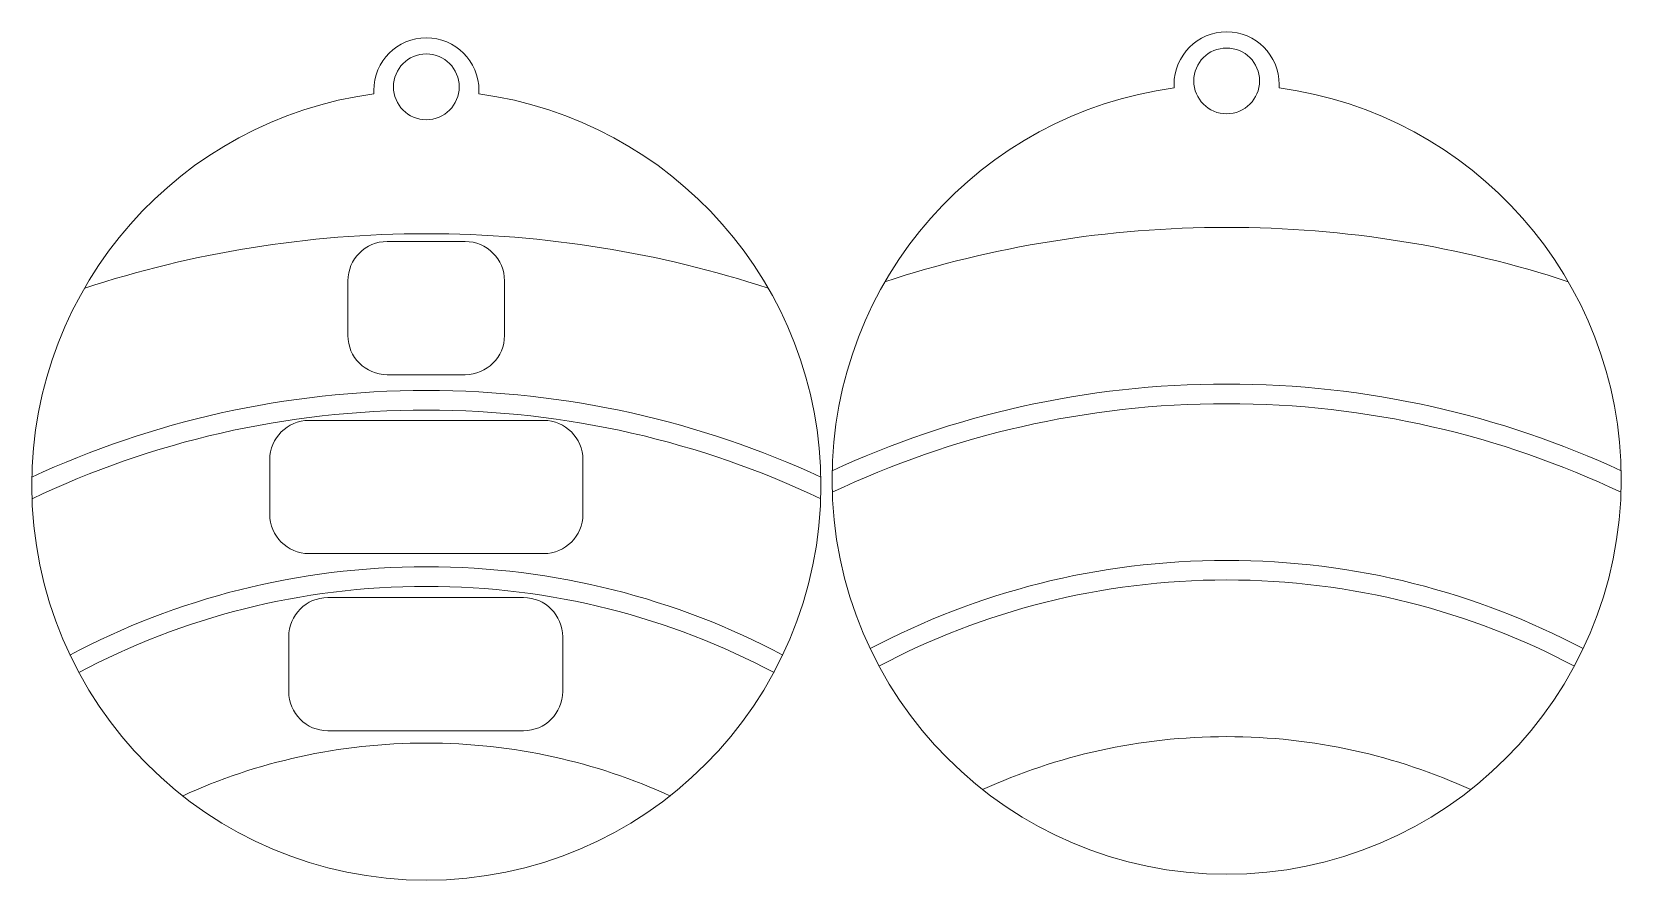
# Model space of a CAD drawing. Header units: millimetres. Extents: x -298 to -95, y -53 to 56.
import ezdxf

# ---------------------------------------------------------------- set-up
doc = ezdxf.new("R2010")
doc.units = ezdxf.units.MM
doc.header["$MEASUREMENT"] = 0
doc.layers.add('Layer 1', color=7, linetype='Continuous')

msp = doc.modelspace()

# ---------------------------------------------------------------- linework, layer by layer
at = {"layer": 'Layer 1', "color": 250, "lineweight": 9}
for points, knots in [([(-151.996, 48.3704), (-152.0054, 48.5166), (-152.0104, 48.6641), (-152.0104, 48.8126), (-152.0104, 48.8126), (-152.0104, 52.5242), (-149.0014, 55.5329), (-145.2901, 55.5329), (-145.2901, 55.5329), (-141.5788, 55.5329), (-138.5698, 52.5242), (-138.5698, 48.8126), (-138.5698, 48.8126), (-138.5698, 48.6641), (-138.5748, 48.5166), (-138.5842, 48.3704)], [0, 0, 0, 0, 0.2, 0.2, 0.2, 0.2, 0.4, 0.4, 0.4, 0.4, 0.6, 0.6, 0.6, 0.6, 1, 1, 1, 1]), ([(-254.233, 47.611), (-254.2424, 47.7572), (-254.2474, 47.9047), (-254.2474, 48.0532), (-254.2474, 48.0532), (-254.2474, 51.7648), (-251.2384, 54.7735), (-247.5271, 54.7735), (-247.5271, 54.7735), (-243.8158, 54.7735), (-240.8068, 51.7648), (-240.8068, 48.0532), (-240.8068, 48.0532), (-240.8068, 47.9047), (-240.8118, 47.7572), (-240.8212, 47.611)], [0, 0, 0, 0, 0.2, 0.2, 0.2, 0.2, 0.4, 0.4, 0.4, 0.4, 0.6, 0.6, 0.6, 0.6, 1, 1, 1, 1]), ([(-145.2928, 45.0667), (-147.6127, 45.0667), (-149.493, 46.9471), (-149.493, 49.2669), (-149.493, 49.2669), (-149.493, 51.5866), (-147.6127, 53.4671), (-145.2928, 53.4671), (-145.2928, 53.4671), (-142.9729, 53.4671), (-141.0926, 51.5866), (-141.0926, 49.2669), (-141.0926, 49.2669), (-141.0926, 46.9471), (-142.9729, 45.0667), (-145.2928, 45.0667)], [0, 0, 0, 0, 0.2, 0.2, 0.2, 0.2, 0.4, 0.4, 0.4, 0.4, 0.6, 0.6, 0.6, 0.6, 1, 1, 1, 1]), ([(-247.5298, 52.7081), (-249.8496, 52.7081), (-251.73, 50.8275), (-251.73, 48.5077), (-251.73, 48.5077), (-251.7301, 46.1879), (-249.8496, 44.3073), (-247.5299, 44.3073), (-247.5299, 44.3073), (-245.2102, 44.3073), (-243.3297, 46.1879), (-243.3297, 48.5077), (-243.3297, 48.5077), (-243.3296, 50.8275), (-245.2101, 52.7081), (-247.5298, 52.7081)], [0, 0, 0, 0, 0.2, 0.2, 0.2, 0.2, 0.4, 0.4, 0.4, 0.4, 0.6, 0.6, 0.6, 0.6, 1, 1, 1, 1]), ([(-247.5298, 52.7081), (-249.8496, 52.7081), (-251.73, 50.8275), (-251.73, 48.5077), (-251.73, 48.5077), (-251.7301, 46.1879), (-249.8496, 44.3073), (-247.5299, 44.3073), (-247.5299, 44.3073), (-245.2102, 44.3073), (-243.3297, 46.1879), (-243.3297, 48.5077), (-243.3297, 48.5077), (-243.3296, 50.8275), (-245.2101, 52.7081), (-247.5298, 52.7081)], [0, 0, 0, 0, 0.2, 0.2, 0.2, 0.2, 0.4, 0.4, 0.4, 0.4, 0.6, 0.6, 0.6, 0.6, 1, 1, 1, 1]), ([(-247.5298, 52.7081), (-249.8496, 52.7081), (-251.73, 50.8275), (-251.73, 48.5077), (-251.73, 48.5077), (-251.7301, 46.1879), (-249.8496, 44.3073), (-247.5299, 44.3073), (-247.5299, 44.3073), (-245.2102, 44.3073), (-243.3297, 46.1879), (-243.3297, 48.5077), (-243.3297, 48.5077), (-243.3296, 50.8275), (-245.2101, 52.7081), (-247.5298, 52.7081)], [0, 0, 0, 0, 0.2, 0.2, 0.2, 0.2, 0.4, 0.4, 0.4, 0.4, 0.6, 0.6, 0.6, 0.6, 1, 1, 1, 1]), ([(-247.5298, 52.7081), (-249.8496, 52.7081), (-251.73, 50.8275), (-251.73, 48.5077), (-251.73, 48.5077), (-251.7301, 46.1879), (-249.8496, 44.3073), (-247.5299, 44.3073), (-247.5299, 44.3073), (-245.2102, 44.3073), (-243.3297, 46.1879), (-243.3297, 48.5077), (-243.3297, 48.5077), (-243.3296, 50.8275), (-245.2101, 52.7081), (-247.5298, 52.7081)], [0, 0, 0, 0, 0.2, 0.2, 0.2, 0.2, 0.4, 0.4, 0.4, 0.4, 0.6, 0.6, 0.6, 0.6, 1, 1, 1, 1]), ([(-247.5298, 52.7081), (-249.8496, 52.7081), (-251.73, 50.8275), (-251.73, 48.5077), (-251.73, 48.5077), (-251.7301, 46.1879), (-249.8496, 44.3073), (-247.5299, 44.3073), (-247.5299, 44.3073), (-245.2102, 44.3073), (-243.3297, 46.1878), (-243.3297, 48.5077), (-243.3297, 48.5077), (-243.3296, 50.8275), (-245.2101, 52.7081), (-247.5298, 52.7081)], [0, 0, 0, 0, 0.2, 0.2, 0.2, 0.2, 0.4, 0.4, 0.4, 0.4, 0.6, 0.6, 0.6, 0.6, 1, 1, 1, 1]), ([(-247.5298, 52.7081), (-249.8496, 52.7081), (-251.73, 50.8275), (-251.73, 48.5077), (-251.73, 48.5077), (-251.7301, 46.1879), (-249.8496, 44.3073), (-247.5299, 44.3073), (-247.5299, 44.3073), (-245.2102, 44.3073), (-243.3297, 46.1878), (-243.3297, 48.5077), (-243.3297, 48.5077), (-243.3296, 50.8275), (-245.2101, 52.7081), (-247.5298, 52.7081)], [0, 0, 0, 0, 0.2, 0.2, 0.2, 0.2, 0.4, 0.4, 0.4, 0.4, 0.6, 0.6, 0.6, 0.6, 1, 1, 1, 1]), ([(-247.5298, 52.7081), (-249.8496, 52.7081), (-251.73, 50.8275), (-251.73, 48.5077), (-251.73, 48.5077), (-251.7301, 46.1879), (-249.8496, 44.3073), (-247.5299, 44.3073), (-247.5299, 44.3073), (-245.2102, 44.3073), (-243.3297, 46.1878), (-243.3297, 48.5076), (-243.3297, 48.5076), (-243.3296, 50.8275), (-245.2101, 52.7081), (-247.5298, 52.7081)], [0, 0, 0, 0, 0.2, 0.2, 0.2, 0.2, 0.4, 0.4, 0.4, 0.4, 0.6, 0.6, 0.6, 0.6, 1, 1, 1, 1]), ([(-247.5298, 52.7081), (-249.8496, 52.7081), (-251.73, 50.8275), (-251.73, 48.5077), (-251.73, 48.5077), (-251.7301, 46.1878), (-249.8496, 44.3073), (-247.5299, 44.3073), (-247.5299, 44.3073), (-245.2102, 44.3073), (-243.3297, 46.1878), (-243.3297, 48.5076), (-243.3297, 48.5076), (-243.3296, 50.8275), (-245.2101, 52.7081), (-247.5298, 52.7081)], [0, 0, 0, 0, 0.2, 0.2, 0.2, 0.2, 0.4, 0.4, 0.4, 0.4, 0.6, 0.6, 0.6, 0.6, 1, 1, 1, 1]), ([(-247.5298, 52.7081), (-249.8496, 52.7081), (-251.73, 50.8275), (-251.73, 48.5077), (-251.73, 48.5077), (-251.7301, 46.1878), (-249.8496, 44.3073), (-247.5299, 44.3073), (-247.5299, 44.3073), (-245.2102, 44.3072), (-243.3297, 46.1878), (-243.3297, 48.5076), (-243.3297, 48.5076), (-243.3296, 50.8275), (-245.2101, 52.7081), (-247.5298, 52.7081)], [0, 0, 0, 0, 0.2, 0.2, 0.2, 0.2, 0.4, 0.4, 0.4, 0.4, 0.6, 0.6, 0.6, 0.6, 1, 1, 1, 1]), ([(-247.5298, 52.708), (-249.8496, 52.708), (-251.73, 50.8275), (-251.73, 48.5077), (-251.73, 48.5077), (-251.7301, 46.1878), (-249.8496, 44.3073), (-247.5299, 44.3072), (-247.5299, 44.3072), (-245.2102, 44.3072), (-243.3297, 46.1878), (-243.3297, 48.5076), (-243.3297, 48.5076), (-243.3296, 50.8275), (-245.2101, 52.708), (-247.5298, 52.708)], [0, 0, 0, 0, 0.2, 0.2, 0.2, 0.2, 0.4, 0.4, 0.4, 0.4, 0.6, 0.6, 0.6, 0.6, 1, 1, 1, 1]), ([(-247.5298, 52.708), (-249.8496, 52.708), (-251.73, 50.8275), (-251.73, 48.5076), (-251.73, 48.5076), (-251.7301, 46.1878), (-249.8496, 44.3072), (-247.5299, 44.3072), (-247.5299, 44.3072), (-245.2102, 44.3072), (-243.3297, 46.1878), (-243.3297, 48.5076), (-243.3297, 48.5076), (-243.3296, 50.8274), (-245.2101, 52.708), (-247.5298, 52.708)], [0, 0, 0, 0, 0.2, 0.2, 0.2, 0.2, 0.4, 0.4, 0.4, 0.4, 0.6, 0.6, 0.6, 0.6, 1, 1, 1, 1]), ([(-247.5298, 52.708), (-249.8496, 52.708), (-251.73, 50.8275), (-251.73, 48.5076), (-251.73, 48.5076), (-251.7301, 46.1878), (-249.8496, 44.3072), (-247.5299, 44.3072), (-247.5299, 44.3072), (-245.2102, 44.3072), (-243.3297, 46.1878), (-243.3297, 48.5076), (-243.3297, 48.5076), (-243.3296, 50.8274), (-245.2101, 52.708), (-247.5298, 52.708)], [0, 0, 0, 0, 0.2, 0.2, 0.2, 0.2, 0.4, 0.4, 0.4, 0.4, 0.6, 0.6, 0.6, 0.6, 1, 1, 1, 1]), ([(-247.5298, 52.708), (-249.8496, 52.708), (-251.73, 50.8274), (-251.73, 48.5076), (-251.73, 48.5076), (-251.7301, 46.1878), (-249.8496, 44.3072), (-247.5299, 44.3072), (-247.5299, 44.3072), (-245.2102, 44.3072), (-243.3297, 46.1878), (-243.3297, 48.5076), (-243.3297, 48.5076), (-243.3296, 50.8274), (-245.2101, 52.708), (-247.5298, 52.708)], [0, 0, 0, 0, 0.2, 0.2, 0.2, 0.2, 0.4, 0.4, 0.4, 0.4, 0.6, 0.6, 0.6, 0.6, 1, 1, 1, 1]), ([(-247.5298, 52.708), (-249.8496, 52.708), (-251.73, 50.8274), (-251.73, 48.5076), (-251.73, 48.5076), (-251.7301, 46.1878), (-249.8496, 44.3072), (-247.5299, 44.3072), (-247.5299, 44.3072), (-245.2102, 44.3072), (-243.3297, 46.1878), (-243.3297, 48.5076), (-243.3297, 48.5076), (-243.3296, 50.8274), (-245.2101, 52.708), (-247.5298, 52.708)], [0, 0, 0, 0, 0.2, 0.2, 0.2, 0.2, 0.4, 0.4, 0.4, 0.4, 0.6, 0.6, 0.6, 0.6, 1, 1, 1, 1]), ([(-247.5298, 52.708), (-249.8496, 52.708), (-251.73, 50.8274), (-251.73, 48.5076), (-251.73, 48.5076), (-251.7301, 46.1878), (-249.8496, 44.3072), (-247.5299, 44.3072), (-247.5299, 44.3072), (-245.2102, 44.3072), (-243.3297, 46.1878), (-243.3297, 48.5076), (-243.3297, 48.5076), (-243.3296, 50.8274), (-245.2101, 52.708), (-247.5298, 52.708)], [0, 0, 0, 0, 0.2, 0.2, 0.2, 0.2, 0.4, 0.4, 0.4, 0.4, 0.6, 0.6, 0.6, 0.6, 1, 1, 1, 1]), ([(-247.5298, 52.708), (-249.8496, 52.708), (-251.73, 50.8274), (-251.73, 48.5076), (-251.73, 48.5076), (-251.7301, 46.1878), (-249.8496, 44.3072), (-247.5299, 44.3072), (-247.5299, 44.3072), (-245.2102, 44.3072), (-243.3297, 46.1878), (-243.3297, 48.5076), (-243.3297, 48.5076), (-243.3296, 50.8274), (-245.2101, 52.708), (-247.5298, 52.708)], [0, 0, 0, 0, 0.2, 0.2, 0.2, 0.2, 0.4, 0.4, 0.4, 0.4, 0.6, 0.6, 0.6, 0.6, 1, 1, 1, 1]), ([(-247.5298, 52.708), (-249.8496, 52.708), (-251.73, 50.8274), (-251.73, 48.5076), (-251.73, 48.5076), (-251.7301, 46.1878), (-249.8496, 44.3072), (-247.5299, 44.3072), (-247.5299, 44.3072), (-245.2102, 44.3072), (-243.3297, 46.1878), (-243.3297, 48.5076), (-243.3297, 48.5076), (-243.3296, 50.8274), (-245.2101, 52.708), (-247.5298, 52.708)], [0, 0, 0, 0, 0.2, 0.2, 0.2, 0.2, 0.4, 0.4, 0.4, 0.4, 0.6, 0.6, 0.6, 0.6, 1, 1, 1, 1]), ([(-247.5298, 52.708), (-249.8496, 52.708), (-251.73, 50.8274), (-251.73, 48.5076), (-251.73, 48.5076), (-251.7301, 46.1878), (-249.8496, 44.3072), (-247.5299, 44.3072), (-247.5299, 44.3072), (-245.2102, 44.3072), (-243.3297, 46.1878), (-243.3297, 48.5076), (-243.3297, 48.5076), (-243.3296, 50.8274), (-245.2101, 52.708), (-247.5298, 52.708)], [0, 0, 0, 0, 0.2, 0.2, 0.2, 0.2, 0.4, 0.4, 0.4, 0.4, 0.6, 0.6, 0.6, 0.6, 1, 1, 1, 1]), ([(-247.5298, 52.708), (-249.8496, 52.708), (-251.73, 50.8274), (-251.73, 48.5076), (-251.73, 48.5076), (-251.7301, 46.1878), (-249.8496, 44.3072), (-247.5299, 44.3072), (-247.5299, 44.3072), (-245.2102, 44.3072), (-243.3297, 46.1878), (-243.3297, 48.5076), (-243.3297, 48.5076), (-243.3296, 50.8274), (-245.2101, 52.708), (-247.5298, 52.708)], [0, 0, 0, 0, 0.2, 0.2, 0.2, 0.2, 0.4, 0.4, 0.4, 0.4, 0.6, 0.6, 0.6, 0.6, 1, 1, 1, 1]), ([(-247.5298, 52.708), (-249.8496, 52.708), (-251.73, 50.8274), (-251.73, 48.5076), (-251.73, 48.5076), (-251.7301, 46.1878), (-249.8496, 44.3072), (-247.5299, 44.3072), (-247.5299, 44.3072), (-245.2102, 44.3072), (-243.3297, 46.1878), (-243.3297, 48.5076), (-243.3297, 48.5076), (-243.3296, 50.8274), (-245.2101, 52.708), (-247.5298, 52.708)], [0, 0, 0, 0, 0.2, 0.2, 0.2, 0.2, 0.4, 0.4, 0.4, 0.4, 0.6, 0.6, 0.6, 0.6, 1, 1, 1, 1]), ([(-247.5298, 52.708), (-249.8496, 52.708), (-251.73, 50.8274), (-251.73, 48.5076), (-251.73, 48.5076), (-251.7301, 46.1878), (-249.8496, 44.3072), (-247.5299, 44.3072), (-247.5299, 44.3072), (-245.2102, 44.3072), (-243.3297, 46.1877), (-243.3297, 48.5076), (-243.3297, 48.5076), (-243.3296, 50.8274), (-245.2101, 52.708), (-247.5298, 52.708)], [0, 0, 0, 0, 0.2, 0.2, 0.2, 0.2, 0.4, 0.4, 0.4, 0.4, 0.6, 0.6, 0.6, 0.6, 1, 1, 1, 1]), ([(-240.8212, 47.611), (-216.1554, 44.3318), (-197.1248, 23.2139), (-197.1248, -2.3491), (-197.1248, -2.3491), (-197.1248, -30.1856), (-219.6906, -52.7514), (-247.5271, -52.7514), (-247.5271, -52.7514), (-275.3636, -52.7514), (-297.9294, -30.1856), (-297.9294, -2.3491), (-297.9294, -2.3491), (-297.9294, 23.2139), (-278.8988, 44.3318), (-254.233, 47.611)], [0, 0, 0, 0, 0.2, 0.2, 0.2, 0.2, 0.4, 0.4, 0.4, 0.4, 0.6, 0.6, 0.6, 0.6, 1, 1, 1, 1]), ([(-138.5842, 48.3704), (-113.9184, 45.0912), (-94.8878, 23.9733), (-94.8878, -1.5897), (-94.8878, -1.5897), (-94.8878, -29.4262), (-117.4536, -51.992), (-145.2901, -51.992), (-145.2901, -51.992), (-173.1266, -51.992), (-195.6924, -29.4262), (-195.6924, -1.5897), (-195.6924, -1.5897), (-195.6924, 23.9733), (-176.6618, 45.0912), (-151.996, 48.3704)], [0, 0, 0, 0, 0.2, 0.2, 0.2, 0.2, 0.4, 0.4, 0.4, 0.4, 0.6, 0.6, 0.6, 0.6, 1, 1, 1, 1]), ([(-188.9372, 23.6326), (-175.2023, 28.1352), (-160.5305, 30.5704), (-145.2901, 30.5704), (-145.2901, 30.5704), (-130.0497, 30.5704), (-115.3779, 28.1352), (-101.643, 23.6326)], [0, 0, 0, 0, 0.33333333, 0.33333333, 0.33333333, 0.33333333, 1, 1, 1, 1]), ([(-291.1691, 22.8172), (-277.4342, 27.3198), (-262.7624, 29.755), (-247.522, 29.755), (-247.522, 29.755), (-232.2816, 29.755), (-217.6098, 27.3198), (-203.8749, 22.8172)], [0, 0, 0, 0, 0.33333333, 0.33333333, 0.33333333, 0.33333333, 1, 1, 1, 1]), ([(-252.5466, 28.768), (-252.5466, 28.768), (-242.5466, 28.768), (-242.5466, 28.768), (-242.5466, 28.768), (-239.7966, 28.768), (-237.5466, 26.518), (-237.5466, 23.768), (-237.5466, 23.768), (-237.5466, 23.768), (-237.5466, 16.768), (-237.5466, 16.768), (-237.5466, 16.768), (-237.5466, 14.018), (-239.7966, 11.768), (-242.5466, 11.768), (-242.5466, 11.768), (-242.5466, 11.768), (-252.5466, 11.768), (-252.5466, 11.768), (-252.5466, 11.768), (-255.2966, 11.768), (-257.5466, 14.018), (-257.5466, 16.768), (-257.5466, 16.768), (-257.5466, 16.768), (-257.5466, 23.768), (-257.5466, 23.768), (-257.5466, 23.768), (-257.5466, 26.518), (-255.2966, 28.768), (-252.5466, 28.768)], [0, 0, 0, 0, 0.11111111, 0.11111111, 0.11111111, 0.11111111, 0.22222222, 0.22222222, 0.22222222, 0.22222222, 0.33333333, 0.33333333, 0.33333333, 0.33333333, 0.44444444, 0.44444444, 0.44444444, 0.44444444, 0.55555556, 0.55555556, 0.55555556, 0.55555556, 0.66666667, 0.66666667, 0.66666667, 0.66666667, 0.77777778, 0.77777778, 0.77777778, 0.77777778, 1, 1, 1, 1]), ([(-195.6807, -0.4906), (-180.359, 6.6085), (-163.2871, 10.5704), (-145.2901, 10.5704), (-145.2901, 10.5704), (-127.2931, 10.5704), (-110.2212, 6.6085), (-94.8995, -0.4906)], [0, 0, 0, 0, 0.33333333, 0.33333333, 0.33333333, 0.33333333, 1, 1, 1, 1]), ([(-297.9126, -1.306), (-282.5909, 5.7931), (-265.519, 9.755), (-247.522, 9.755), (-247.522, 9.755), (-229.525, 9.755), (-212.4531, 5.7931), (-197.1314, -1.306)], [0, 0, 0, 0, 0.33333333, 0.33333333, 0.33333333, 0.33333333, 1, 1, 1, 1]), ([(-297.8976, -4.0611), (-282.6305, 3.1948), (-265.5504, 7.255), (-247.522, 7.255), (-247.522, 7.255), (-229.4936, 7.255), (-212.4135, 3.1948), (-197.1464, -4.0611)], [0, 0, 0, 0, 0.33333333, 0.33333333, 0.33333333, 0.33333333, 1, 1, 1, 1]), ([(-195.6657, -3.2457), (-180.3986, 4.0102), (-163.3185, 8.0704), (-145.2901, 8.0704), (-145.2901, 8.0704), (-127.2617, 8.0704), (-110.1816, 4.0102), (-94.9145, -3.2457)], [0, 0, 0, 0, 0.33333333, 0.33333333, 0.33333333, 0.33333333, 1, 1, 1, 1]), ([(-262.5271, 5.9297), (-262.5271, 5.9297), (-232.5271, 5.9297), (-232.5271, 5.9297), (-232.5271, 5.9297), (-229.7771, 5.9297), (-227.5271, 3.6797), (-227.5271, 0.9297), (-227.5271, 0.9297), (-227.5271, 0.9297), (-227.5271, -6.0703), (-227.5271, -6.0703), (-227.5271, -6.0703), (-227.5271, -8.8203), (-229.7771, -11.0703), (-232.5271, -11.0703), (-232.5271, -11.0703), (-232.5271, -11.0703), (-262.5271, -11.0703), (-262.5271, -11.0703), (-262.5271, -11.0703), (-265.2771, -11.0703), (-267.5271, -8.8203), (-267.5271, -6.0703), (-267.5271, -6.0703), (-267.5271, -6.0703), (-267.5271, 0.9297), (-267.5271, 0.9297), (-267.5271, 0.9297), (-267.5271, 3.6797), (-265.2771, 5.9297), (-262.5271, 5.9297)], [0, 0, 0, 0, 0.11111111, 0.11111111, 0.11111111, 0.11111111, 0.22222222, 0.22222222, 0.22222222, 0.22222222, 0.33333333, 0.33333333, 0.33333333, 0.33333333, 0.44444444, 0.44444444, 0.44444444, 0.44444444, 0.55555556, 0.55555556, 0.55555556, 0.55555556, 0.66666667, 0.66666667, 0.66666667, 0.66666667, 0.77777778, 0.77777778, 0.77777778, 0.77777778, 1, 1, 1, 1]), ([(-190.8375, -23.2003), (-177.243, -16.0047), (-161.7424, -11.9296), (-145.2901, -11.9296), (-145.2901, -11.9296), (-128.8378, -11.9296), (-113.3372, -16.0047), (-99.7427, -23.2003)], [0, 0, 0, 0, 0.33333333, 0.33333333, 0.33333333, 0.33333333, 1, 1, 1, 1]), ([(-293.0694, -24.0157), (-279.4749, -16.8201), (-263.9743, -12.745), (-247.522, -12.745), (-247.522, -12.745), (-231.0697, -12.745), (-215.5691, -16.8201), (-201.9746, -24.0157)], [0, 0, 0, 0, 0.33333333, 0.33333333, 0.33333333, 0.33333333, 1, 1, 1, 1]), ([(-291.9399, -26.247), (-278.6848, -19.2232), (-263.5679, -15.245), (-247.522, -15.245), (-247.522, -15.245), (-231.4761, -15.245), (-216.3592, -19.2232), (-203.1041, -26.247)], [0, 0, 0, 0, 0.33333333, 0.33333333, 0.33333333, 0.33333333, 1, 1, 1, 1]), ([(-189.708, -25.4316), (-176.4529, -18.4078), (-161.336, -14.4296), (-145.2901, -14.4296), (-145.2901, -14.4296), (-129.2442, -14.4296), (-114.1273, -18.4078), (-100.8722, -25.4316)], [0, 0, 0, 0, 0.33333333, 0.33333333, 0.33333333, 0.33333333, 1, 1, 1, 1]), ([(-260.1081, -16.6789), (-260.1081, -16.6789), (-235.1081, -16.6789), (-235.1081, -16.6789), (-235.1081, -16.6789), (-232.3581, -16.6789), (-230.1081, -18.9289), (-230.1081, -21.6789), (-230.1081, -21.6789), (-230.1081, -21.6789), (-230.1081, -28.6789), (-230.1081, -28.6789), (-230.1081, -28.6789), (-230.1081, -31.4289), (-232.3581, -33.6789), (-235.1081, -33.6789), (-235.1081, -33.6789), (-235.1081, -33.6789), (-260.1081, -33.6789), (-260.1081, -33.6789), (-260.1081, -33.6789), (-262.8581, -33.6789), (-265.1081, -31.4289), (-265.1081, -28.6789), (-265.1081, -28.6789), (-265.1081, -28.6789), (-265.1081, -21.6789), (-265.1081, -21.6789), (-265.1081, -21.6789), (-265.1081, -18.9289), (-262.8581, -16.6789), (-260.1081, -16.6789)], [0, 0, 0, 0, 0.11111111, 0.11111111, 0.11111111, 0.11111111, 0.22222222, 0.22222222, 0.22222222, 0.22222222, 0.33333333, 0.33333333, 0.33333333, 0.33333333, 0.44444444, 0.44444444, 0.44444444, 0.44444444, 0.55555556, 0.55555556, 0.55555556, 0.55555556, 0.66666667, 0.66666667, 0.66666667, 0.66666667, 0.77777778, 0.77777778, 0.77777778, 0.77777778, 1, 1, 1, 1]), ([(-176.466, -41.1962), (-166.972, -36.8513), (-156.4138, -34.4296), (-145.2901, -34.4296), (-145.2901, -34.4296), (-134.1664, -34.4296), (-123.6082, -36.8513), (-114.1142, -41.1962)], [0, 0, 0, 0, 0.33333333, 0.33333333, 0.33333333, 0.33333333, 1, 1, 1, 1]), ([(-278.6979, -42.0116), (-269.2039, -37.6667), (-258.6457, -35.245), (-247.522, -35.245), (-247.522, -35.245), (-236.3983, -35.245), (-225.8401, -37.6667), (-216.3461, -42.0116)], [0, 0, 0, 0, 0.33333333, 0.33333333, 0.33333333, 0.33333333, 1, 1, 1, 1])]:
    msp.add_open_spline(points, degree=3, knots=knots, dxfattribs=at)
for points in [[(-247.5298, 52.7081), (-247.5298, 52.7081), (-247.5298, 52.708), (-247.5298, 52.708)], [(-247.5298, 52.7081), (-247.5298, 52.7081), (-247.5298, 52.708), (-247.5298, 52.708)], [(-251.73, 48.5077), (-251.73, 48.5077), (-251.73, 48.5076), (-251.73, 48.5076)], [(-243.3297, 48.5077), (-243.3297, 48.5077), (-243.3297, 48.5076), (-243.3297, 48.5076)], [(-247.5299, 44.3073), (-247.5299, 44.3073), (-247.5299, 44.3072), (-247.5299, 44.3072)]]:
    msp.add_open_spline(points, degree=3, dxfattribs=at)

doc.saveas('drawing.dxf')
